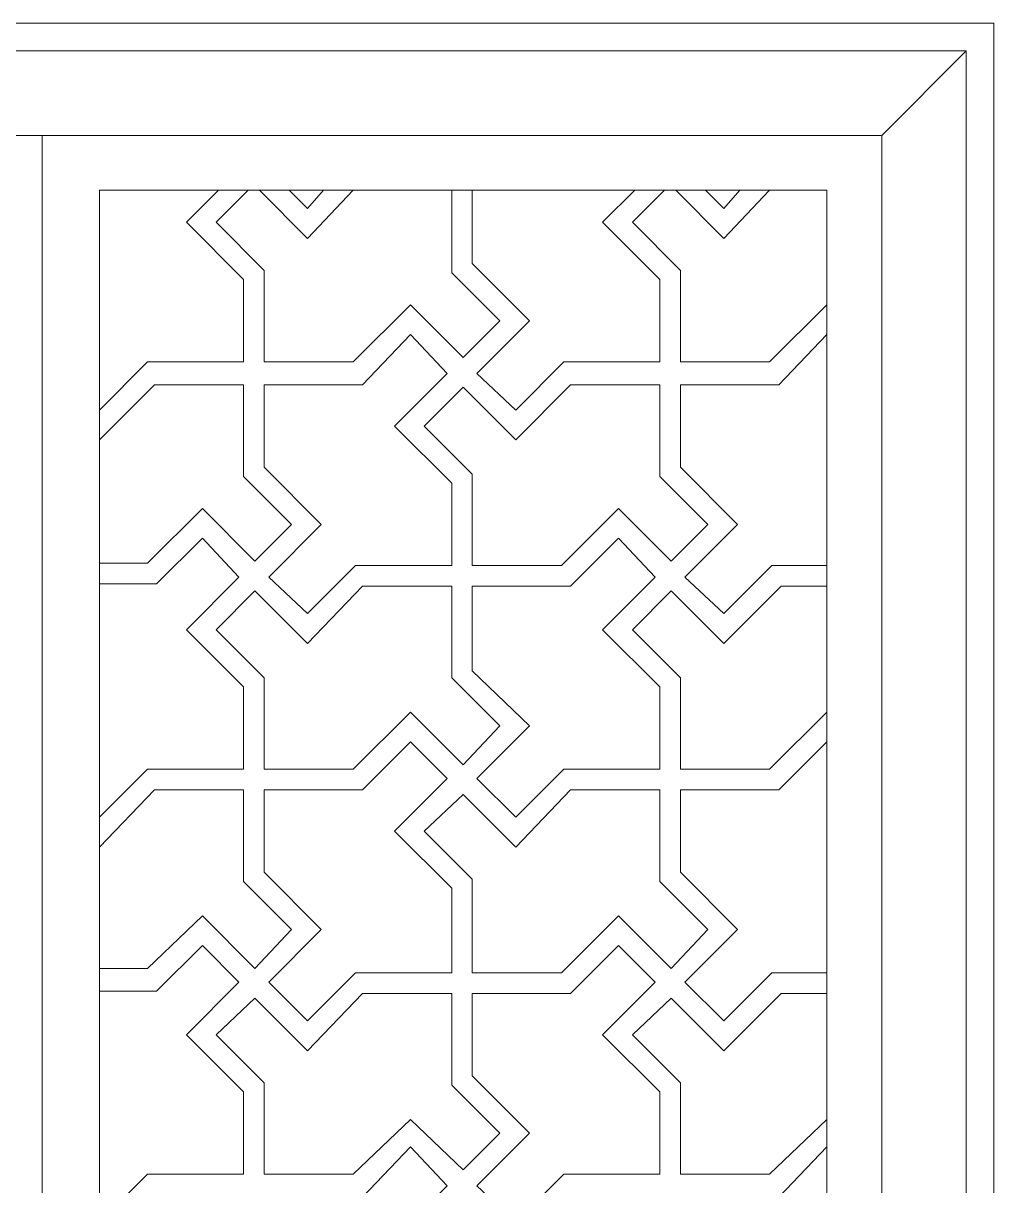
# Model space of a CAD drawing. Header units: centimetres. Extents: x -7.3 to 12.2, y -11.6 to 12.2.
# Drawn here: x 2.27 to 12.2, y 0.33 to 12.22 of the extents above; entities that cross this region are included whole.
import ezdxf

# ---------------------------------------------------------------- set-up
doc = ezdxf.new("R2010")
doc.units = ezdxf.units.CM
doc.header["$MEASUREMENT"] = 0
doc.layers.add('layer 1', color=7, linetype='Continuous')

msp = doc.modelspace()

# ---------------------------------------------------------------- linework, layer by layer
at = {"layer": 'layer 1', "color": 250, "lineweight": 0}
for points, knots in [([(-7.27422, 12.21956), (-7.27422, 12.21956), (12.20166, 12.21956), (12.20166, 12.21956), (12.20166, 12.21956), (12.20166, 12.21956), (12.20166, -11.56361), (12.20166, -11.56361), (12.20166, -11.56361), (12.20166, -11.56361), (-7.27422, -11.56361), (-7.27422, -11.56361), (-7.27422, -11.56361), (-7.27422, -11.56361), (-7.27422, 12.21956), (-7.27422, 12.21956)], [0, 0, 0, 0, 0.25, 0.25, 0.25, 0.25, 0.5, 0.5, 0.5, 0.5, 0.75, 0.75, 0.75, 0.75, 1, 1, 1, 1]), ([(-6.99327, 11.9386), (-6.99327, 11.9386), (11.92071, 11.9386), (11.92071, 11.9386), (11.92071, 11.9386), (11.92071, 11.9386), (11.92071, -11.28266), (11.92071, -11.28266), (11.92071, -11.28266), (11.92071, -11.28266), (-6.99327, -11.28266), (-6.99327, -11.28266), (-6.99327, -11.28266), (-6.99327, -11.28266), (-6.99327, 11.9386), (-6.99327, 11.9386)], [0, 0, 0, 0, 0.25, 0.25, 0.25, 0.25, 0.5, 0.5, 0.5, 0.5, 0.75, 0.75, 0.75, 0.75, 1, 1, 1, 1]), ([(-6.12724, 11.07257), (-6.12724, 11.07257), (11.05468, 11.07257), (11.05468, 11.07257), (11.05468, 11.07257), (11.05468, 11.07257), (11.05468, -10.41663), (11.05468, -10.41663), (11.05468, -10.41663), (11.05468, -10.41663), (-6.12724, -10.41663), (-6.12724, -10.41663), (-6.12724, -10.41663), (-6.12724, -10.41663), (-6.12724, 11.07257), (-6.12724, 11.07257)], [0, 0, 0, 0, 0.25, 0.25, 0.25, 0.25, 0.5, 0.5, 0.5, 0.5, 0.75, 0.75, 0.75, 0.75, 1, 1, 1, 1]), ([(3.04894, -9.85472), (3.04894, -9.85472), (3.04894, 10.51066), (3.04894, 10.51066), (3.04894, 10.51066), (3.04894, 10.51066), (10.49307, 10.51066), (10.49307, 10.51066), (10.49307, 10.51066), (10.49307, 10.51066), (10.49307, -9.85472), (10.49307, -9.85472), (10.49307, -9.85472), (10.49307, -9.85472), (3.04894, -9.85472), (3.04894, -9.85472)], [0, 0, 0, 0, 0.25, 0.25, 0.25, 0.25, 0.5, 0.5, 0.5, 0.5, 0.75, 0.75, 0.75, 0.75, 1, 1, 1, 1]), ([(3.04894, 8.26332), (3.04894, 8.26332), (3.54046, 8.75514), (3.54046, 8.75514), (3.54046, 8.75514), (3.54046, 8.75514), (4.52381, 8.75514), (4.52381, 8.75514), (4.52381, 8.75514), (4.52381, 8.75514), (4.52381, 9.59771), (4.52381, 9.59771), (4.52381, 9.59771), (4.52381, 9.59771), (3.93844, 10.18308), (3.93844, 10.18308), (3.93844, 10.18308), (3.93844, 10.18308), (4.26632, 10.51066), (4.26632, 10.51066)], [0, 0, 0, 0, 0.2, 0.2, 0.2, 0.2, 0.4, 0.4, 0.4, 0.4, 0.6, 0.6, 0.6, 0.6, 0.8, 0.8, 0.8, 0.8, 1, 1, 1, 1]), ([(4.57044, 10.51066), (4.57044, 10.51066), (4.24285, 10.18308), (4.24285, 10.18308), (4.24285, 10.18308), (4.24285, 10.18308), (4.73438, 9.69126), (4.73438, 9.69126), (4.73438, 9.69126), (4.73438, 9.69126), (4.73438, 8.75514), (4.73438, 8.75514), (4.73438, 8.75514), (4.73438, 8.75514), (5.64733, 8.75514), (5.64733, 8.75514), (5.64733, 8.75514), (5.64733, 8.75514), (6.23271, 9.34021), (6.23271, 9.34021), (6.23271, 9.34021), (6.23271, 9.34021), (6.77085, 8.80177), (6.77085, 8.80177), (6.77085, 8.80177), (6.77085, 8.80177), (7.14536, 9.17627), (7.14536, 9.17627), (7.14536, 9.17627), (7.14536, 9.17627), (6.65384, 9.6681), (6.65384, 9.6681), (6.65384, 9.6681), (6.65384, 9.6681), (6.65384, 10.51066), (6.65384, 10.51066)], [0, 0, 0, 0, 0.11111111, 0.11111111, 0.11111111, 0.11111111, 0.22222222, 0.22222222, 0.22222222, 0.22222222, 0.33333333, 0.33333333, 0.33333333, 0.33333333, 0.44444444, 0.44444444, 0.44444444, 0.44444444, 0.55555556, 0.55555556, 0.55555556, 0.55555556, 0.66666667, 0.66666667, 0.66666667, 0.66666667, 0.77777778, 0.77777778, 0.77777778, 0.77777778, 0.88888889, 0.88888889, 0.88888889, 0.88888889, 1, 1, 1, 1]), ([(5.64733, 10.51066), (5.64733, 10.51066), (5.17927, 10.01914), (5.17927, 10.01914), (5.17927, 10.01914), (5.17927, 10.01914), (4.68775, 10.51066), (4.68775, 10.51066)], [0, 0, 0, 0, 0.5, 0.5, 0.5, 0.5, 1, 1, 1, 1]), ([(4.99187, 10.51066), (4.99187, 10.51066), (5.17927, 10.32326), (5.17927, 10.32326), (5.17927, 10.32326), (5.17927, 10.32326), (5.34291, 10.51066), (5.34291, 10.51066)], [0, 0, 0, 0, 0.5, 0.5, 0.5, 0.5, 1, 1, 1, 1]), ([(8.52668, 10.51066), (8.52668, 10.51066), (8.19879, 10.18308), (8.19879, 10.18308), (8.19879, 10.18308), (8.19879, 10.18308), (8.78417, 9.59771), (8.78417, 9.59771), (8.78417, 9.59771), (8.78417, 9.59771), (8.78417, 8.75514), (8.78417, 8.75514), (8.78417, 8.75514), (8.78417, 8.75514), (7.80082, 8.75514), (7.80082, 8.75514), (7.80082, 8.75514), (7.80082, 8.75514), (7.3093, 8.26332), (7.3093, 8.26332), (7.3093, 8.26332), (7.3093, 8.26332), (6.91133, 8.63813), (6.91133, 8.63813), (6.91133, 8.63813), (6.91133, 8.63813), (7.44978, 9.17627), (7.44978, 9.17627), (7.44978, 9.17627), (7.44978, 9.17627), (6.86471, 9.76165), (6.86471, 9.76165), (6.86471, 9.76165), (6.86471, 9.76165), (6.86471, 10.51066), (6.86471, 10.51066)], [0, 0, 0, 0, 0.11111111, 0.11111111, 0.11111111, 0.11111111, 0.22222222, 0.22222222, 0.22222222, 0.22222222, 0.33333333, 0.33333333, 0.33333333, 0.33333333, 0.44444444, 0.44444444, 0.44444444, 0.44444444, 0.55555556, 0.55555556, 0.55555556, 0.55555556, 0.66666667, 0.66666667, 0.66666667, 0.66666667, 0.77777778, 0.77777778, 0.77777778, 0.77777778, 0.88888889, 0.88888889, 0.88888889, 0.88888889, 1, 1, 1, 1]), ([(10.49307, 9.34021), (10.49307, 9.34021), (9.90769, 8.75514), (9.90769, 8.75514), (9.90769, 8.75514), (9.90769, 8.75514), (8.99474, 8.75514), (8.99474, 8.75514), (8.99474, 8.75514), (8.99474, 8.75514), (8.99474, 9.69126), (8.99474, 9.69126), (8.99474, 9.69126), (8.99474, 9.69126), (8.50321, 10.18308), (8.50321, 10.18308), (8.50321, 10.18308), (8.50321, 10.18308), (8.83079, 10.51066), (8.83079, 10.51066)], [0, 0, 0, 0, 0.2, 0.2, 0.2, 0.2, 0.4, 0.4, 0.4, 0.4, 0.6, 0.6, 0.6, 0.6, 0.8, 0.8, 0.8, 0.8, 1, 1, 1, 1]), ([(8.94811, 10.51066), (8.94811, 10.51066), (9.43963, 10.01914), (9.43963, 10.01914), (9.43963, 10.01914), (9.43963, 10.01914), (9.90769, 10.51066), (9.90769, 10.51066)], [0, 0, 0, 0, 0.5, 0.5, 0.5, 0.5, 1, 1, 1, 1]), ([(9.60327, 10.51066), (9.60327, 10.51066), (9.43963, 10.32326), (9.43963, 10.32326), (9.43963, 10.32326), (9.43963, 10.32326), (9.25223, 10.51066), (9.25223, 10.51066)], [0, 0, 0, 0, 0.5, 0.5, 0.5, 0.5, 1, 1, 1, 1]), ([(5.67079, 6.67174), (5.67079, 6.67174), (6.65384, 6.67174), (6.65384, 6.67174), (6.65384, 6.67174), (6.65384, 6.67174), (6.65384, 7.5143), (6.65384, 7.5143), (6.65384, 7.5143), (6.65384, 7.5143), (6.06877, 8.09968), (6.06877, 8.09968), (6.06877, 8.09968), (6.06877, 8.09968), (6.60721, 8.63813), (6.60721, 8.63813), (6.60721, 8.63813), (6.60721, 8.63813), (6.23271, 9.03579), (6.23271, 9.03579), (6.23271, 9.03579), (6.23271, 9.03579), (5.74088, 8.52081), (5.74088, 8.52081), (5.74088, 8.52081), (5.74088, 8.52081), (4.73438, 8.52081), (4.73438, 8.52081), (4.73438, 8.52081), (4.73438, 8.52081), (4.73438, 7.67824), (4.73438, 7.67824), (4.73438, 7.67824), (4.73438, 7.67824), (5.31975, 7.09287), (5.31975, 7.09287), (5.31975, 7.09287), (5.31975, 7.09287), (4.7813, 6.55472), (4.7813, 6.55472), (4.7813, 6.55472), (4.7813, 6.55472), (5.17927, 6.18021), (5.17927, 6.18021), (5.17927, 6.18021), (5.17927, 6.18021), (5.67079, 6.67174), (5.67079, 6.67174)], [0, 0, 0, 0, 0.08333333, 0.08333333, 0.08333333, 0.08333333, 0.16666667, 0.16666667, 0.16666667, 0.16666667, 0.25, 0.25, 0.25, 0.25, 0.33333333, 0.33333333, 0.33333333, 0.33333333, 0.41666667, 0.41666667, 0.41666667, 0.41666667, 0.5, 0.5, 0.5, 0.5, 0.58333333, 0.58333333, 0.58333333, 0.58333333, 0.66666667, 0.66666667, 0.66666667, 0.66666667, 0.75, 0.75, 0.75, 0.75, 0.83333333, 0.83333333, 0.83333333, 0.83333333, 0.91666667, 0.91666667, 0.91666667, 0.91666667, 1, 1, 1, 1]), ([(10.49307, 9.03579), (10.49307, 9.03579), (10.00124, 8.52081), (10.00124, 8.52081), (10.00124, 8.52081), (10.00124, 8.52081), (8.99474, 8.52081), (8.99474, 8.52081), (8.99474, 8.52081), (8.99474, 8.52081), (8.99474, 7.67824), (8.99474, 7.67824), (8.99474, 7.67824), (8.99474, 7.67824), (9.58011, 7.09287), (9.58011, 7.09287), (9.58011, 7.09287), (9.58011, 7.09287), (9.04166, 6.55472), (9.04166, 6.55472), (9.04166, 6.55472), (9.04166, 6.55472), (9.43963, 6.18021), (9.43963, 6.18021), (9.43963, 6.18021), (9.43963, 6.18021), (9.93115, 6.67174), (9.93115, 6.67174), (9.93115, 6.67174), (9.93115, 6.67174), (10.49307, 6.67174), (10.49307, 6.67174)], [0, 0, 0, 0, 0.125, 0.125, 0.125, 0.125, 0.25, 0.25, 0.25, 0.25, 0.375, 0.375, 0.375, 0.375, 0.5, 0.5, 0.5, 0.5, 0.625, 0.625, 0.625, 0.625, 0.75, 0.75, 0.75, 0.75, 0.875, 0.875, 0.875, 0.875, 1, 1, 1, 1]), ([(3.04894, 6.6952), (3.04894, 6.6952), (3.54046, 6.6952), (3.54046, 6.6952), (3.54046, 6.6952), (3.54046, 6.6952), (4.10238, 7.25681), (4.10238, 7.25681), (4.10238, 7.25681), (4.10238, 7.25681), (4.64082, 6.71836), (4.64082, 6.71836), (4.64082, 6.71836), (4.64082, 6.71836), (5.01533, 7.09287), (5.01533, 7.09287), (5.01533, 7.09287), (5.01533, 7.09287), (4.52381, 7.58469), (4.52381, 7.58469), (4.52381, 7.58469), (4.52381, 7.58469), (4.52381, 8.52081), (4.52381, 8.52081), (4.52381, 8.52081), (4.52381, 8.52081), (3.61085, 8.52081), (3.61085, 8.52081), (3.61085, 8.52081), (3.61085, 8.52081), (3.04894, 7.9592), (3.04894, 7.9592)], [0, 0, 0, 0, 0.125, 0.125, 0.125, 0.125, 0.25, 0.25, 0.25, 0.25, 0.375, 0.375, 0.375, 0.375, 0.5, 0.5, 0.5, 0.5, 0.625, 0.625, 0.625, 0.625, 0.75, 0.75, 0.75, 0.75, 0.875, 0.875, 0.875, 0.875, 1, 1, 1, 1]), ([(8.78417, 7.58469), (8.78417, 7.58469), (9.27569, 7.09287), (9.27569, 7.09287), (9.27569, 7.09287), (9.27569, 7.09287), (8.90118, 6.71836), (8.90118, 6.71836), (8.90118, 6.71836), (8.90118, 6.71836), (8.36274, 7.25681), (8.36274, 7.25681), (8.36274, 7.25681), (8.36274, 7.25681), (7.77766, 6.67174), (7.77766, 6.67174), (7.77766, 6.67174), (7.77766, 6.67174), (6.86471, 6.67174), (6.86471, 6.67174), (6.86471, 6.67174), (6.86471, 6.67174), (6.86471, 7.60785), (6.86471, 7.60785), (6.86471, 7.60785), (6.86471, 7.60785), (6.37288, 8.09968), (6.37288, 8.09968), (6.37288, 8.09968), (6.37288, 8.09968), (6.77085, 8.49765), (6.77085, 8.49765), (6.77085, 8.49765), (6.77085, 8.49765), (7.3093, 7.9592), (7.3093, 7.9592), (7.3093, 7.9592), (7.3093, 7.9592), (7.87121, 8.52081), (7.87121, 8.52081), (7.87121, 8.52081), (7.87121, 8.52081), (8.78417, 8.52081), (8.78417, 8.52081), (8.78417, 8.52081), (8.78417, 8.52081), (8.78417, 7.58469), (8.78417, 7.58469)], [0, 0, 0, 0, 0.08333333, 0.08333333, 0.08333333, 0.08333333, 0.16666667, 0.16666667, 0.16666667, 0.16666667, 0.25, 0.25, 0.25, 0.25, 0.33333333, 0.33333333, 0.33333333, 0.33333333, 0.41666667, 0.41666667, 0.41666667, 0.41666667, 0.5, 0.5, 0.5, 0.5, 0.58333333, 0.58333333, 0.58333333, 0.58333333, 0.66666667, 0.66666667, 0.66666667, 0.66666667, 0.75, 0.75, 0.75, 0.75, 0.83333333, 0.83333333, 0.83333333, 0.83333333, 0.91666667, 0.91666667, 0.91666667, 0.91666667, 1, 1, 1, 1]), ([(3.04894, 4.09681), (3.04894, 4.09681), (3.54046, 4.58833), (3.54046, 4.58833), (3.54046, 4.58833), (3.54046, 4.58833), (4.52381, 4.58833), (4.52381, 4.58833), (4.52381, 4.58833), (4.52381, 4.58833), (4.52381, 5.4309), (4.52381, 5.4309), (4.52381, 5.4309), (4.52381, 5.4309), (3.93844, 6.01627), (3.93844, 6.01627), (3.93844, 6.01627), (3.93844, 6.01627), (4.47688, 6.55472), (4.47688, 6.55472), (4.47688, 6.55472), (4.47688, 6.55472), (4.10238, 6.95269), (4.10238, 6.95269), (4.10238, 6.95269), (4.10238, 6.95269), (3.63432, 6.48433), (3.63432, 6.48433), (3.63432, 6.48433), (3.63432, 6.48433), (3.04894, 6.48433), (3.04894, 6.48433)], [0, 0, 0, 0, 0.125, 0.125, 0.125, 0.125, 0.25, 0.25, 0.25, 0.25, 0.375, 0.375, 0.375, 0.375, 0.5, 0.5, 0.5, 0.5, 0.625, 0.625, 0.625, 0.625, 0.75, 0.75, 0.75, 0.75, 0.875, 0.875, 0.875, 0.875, 1, 1, 1, 1]), ([(7.44978, 5.03293), (7.44978, 5.03293), (6.91133, 4.49478), (6.91133, 4.49478), (6.91133, 4.49478), (6.91133, 4.49478), (7.3093, 4.09681), (7.3093, 4.09681), (7.3093, 4.09681), (7.3093, 4.09681), (7.80082, 4.58833), (7.80082, 4.58833), (7.80082, 4.58833), (7.80082, 4.58833), (8.78417, 4.58833), (8.78417, 4.58833), (8.78417, 4.58833), (8.78417, 4.58833), (8.78417, 5.4309), (8.78417, 5.4309), (8.78417, 5.4309), (8.78417, 5.4309), (8.19879, 6.01627), (8.19879, 6.01627), (8.19879, 6.01627), (8.19879, 6.01627), (8.73724, 6.55472), (8.73724, 6.55472), (8.73724, 6.55472), (8.73724, 6.55472), (8.36274, 6.95269), (8.36274, 6.95269), (8.36274, 6.95269), (8.36274, 6.95269), (7.87121, 6.46087), (7.87121, 6.46087), (7.87121, 6.46087), (7.87121, 6.46087), (6.86471, 6.46087), (6.86471, 6.46087), (6.86471, 6.46087), (6.86471, 6.46087), (6.86471, 5.59484), (6.86471, 5.59484), (6.86471, 5.59484), (6.86471, 5.59484), (7.44978, 5.03293), (7.44978, 5.03293)], [0, 0, 0, 0, 0.08333333, 0.08333333, 0.08333333, 0.08333333, 0.16666667, 0.16666667, 0.16666667, 0.16666667, 0.25, 0.25, 0.25, 0.25, 0.33333333, 0.33333333, 0.33333333, 0.33333333, 0.41666667, 0.41666667, 0.41666667, 0.41666667, 0.5, 0.5, 0.5, 0.5, 0.58333333, 0.58333333, 0.58333333, 0.58333333, 0.66666667, 0.66666667, 0.66666667, 0.66666667, 0.75, 0.75, 0.75, 0.75, 0.83333333, 0.83333333, 0.83333333, 0.83333333, 0.91666667, 0.91666667, 0.91666667, 0.91666667, 1, 1, 1, 1]), ([(4.73438, 5.52475), (4.73438, 5.52475), (4.73438, 4.58833), (4.73438, 4.58833), (4.73438, 4.58833), (4.73438, 4.58833), (5.64733, 4.58833), (5.64733, 4.58833), (5.64733, 4.58833), (5.64733, 4.58833), (6.23271, 5.17341), (6.23271, 5.17341), (6.23271, 5.17341), (6.23271, 5.17341), (6.77085, 4.63526), (6.77085, 4.63526), (6.77085, 4.63526), (6.77085, 4.63526), (7.14536, 5.03293), (7.14536, 5.03293), (7.14536, 5.03293), (7.14536, 5.03293), (6.65384, 5.52475), (6.65384, 5.52475), (6.65384, 5.52475), (6.65384, 5.52475), (6.65384, 6.46087), (6.65384, 6.46087), (6.65384, 6.46087), (6.65384, 6.46087), (5.74088, 6.46087), (5.74088, 6.46087), (5.74088, 6.46087), (5.74088, 6.46087), (5.17927, 5.8758), (5.17927, 5.8758), (5.17927, 5.8758), (5.17927, 5.8758), (4.64082, 6.41424), (4.64082, 6.41424), (4.64082, 6.41424), (4.64082, 6.41424), (4.24285, 6.01627), (4.24285, 6.01627), (4.24285, 6.01627), (4.24285, 6.01627), (4.73438, 5.52475), (4.73438, 5.52475)], [0, 0, 0, 0, 0.08333333, 0.08333333, 0.08333333, 0.08333333, 0.16666667, 0.16666667, 0.16666667, 0.16666667, 0.25, 0.25, 0.25, 0.25, 0.33333333, 0.33333333, 0.33333333, 0.33333333, 0.41666667, 0.41666667, 0.41666667, 0.41666667, 0.5, 0.5, 0.5, 0.5, 0.58333333, 0.58333333, 0.58333333, 0.58333333, 0.66666667, 0.66666667, 0.66666667, 0.66666667, 0.75, 0.75, 0.75, 0.75, 0.83333333, 0.83333333, 0.83333333, 0.83333333, 0.91666667, 0.91666667, 0.91666667, 0.91666667, 1, 1, 1, 1]), ([(10.49307, 5.17341), (10.49307, 5.17341), (9.90769, 4.58833), (9.90769, 4.58833), (9.90769, 4.58833), (9.90769, 4.58833), (8.99474, 4.58833), (8.99474, 4.58833), (8.99474, 4.58833), (8.99474, 4.58833), (8.99474, 5.52475), (8.99474, 5.52475), (8.99474, 5.52475), (8.99474, 5.52475), (8.50321, 6.01627), (8.50321, 6.01627), (8.50321, 6.01627), (8.50321, 6.01627), (8.90118, 6.41424), (8.90118, 6.41424), (8.90118, 6.41424), (8.90118, 6.41424), (9.43963, 5.8758), (9.43963, 5.8758), (9.43963, 5.8758), (9.43963, 5.8758), (10.02471, 6.46087), (10.02471, 6.46087), (10.02471, 6.46087), (10.02471, 6.46087), (10.49307, 6.46087), (10.49307, 6.46087)], [0, 0, 0, 0, 0.125, 0.125, 0.125, 0.125, 0.25, 0.25, 0.25, 0.25, 0.375, 0.375, 0.375, 0.375, 0.5, 0.5, 0.5, 0.5, 0.625, 0.625, 0.625, 0.625, 0.75, 0.75, 0.75, 0.75, 0.875, 0.875, 0.875, 0.875, 1, 1, 1, 1]), ([(6.60721, 4.49478), (6.60721, 4.49478), (6.06877, 3.95633), (6.06877, 3.95633), (6.06877, 3.95633), (6.06877, 3.95633), (6.65384, 3.37096), (6.65384, 3.37096), (6.65384, 3.37096), (6.65384, 3.37096), (6.65384, 2.50493), (6.65384, 2.50493), (6.65384, 2.50493), (6.65384, 2.50493), (5.67079, 2.50493), (5.67079, 2.50493), (5.67079, 2.50493), (5.67079, 2.50493), (5.17927, 2.01341), (5.17927, 2.01341), (5.17927, 2.01341), (5.17927, 2.01341), (4.7813, 2.41138), (4.7813, 2.41138), (4.7813, 2.41138), (4.7813, 2.41138), (5.31975, 2.94982), (5.31975, 2.94982), (5.31975, 2.94982), (5.31975, 2.94982), (4.73438, 3.5349), (4.73438, 3.5349), (4.73438, 3.5349), (4.73438, 3.5349), (4.73438, 4.37777), (4.73438, 4.37777), (4.73438, 4.37777), (4.73438, 4.37777), (5.74088, 4.37777), (5.74088, 4.37777), (5.74088, 4.37777), (5.74088, 4.37777), (6.23271, 4.86929), (6.23271, 4.86929), (6.23271, 4.86929), (6.23271, 4.86929), (6.60721, 4.49478), (6.60721, 4.49478)], [0, 0, 0, 0, 0.08333333, 0.08333333, 0.08333333, 0.08333333, 0.16666667, 0.16666667, 0.16666667, 0.16666667, 0.25, 0.25, 0.25, 0.25, 0.33333333, 0.33333333, 0.33333333, 0.33333333, 0.41666667, 0.41666667, 0.41666667, 0.41666667, 0.5, 0.5, 0.5, 0.5, 0.58333333, 0.58333333, 0.58333333, 0.58333333, 0.66666667, 0.66666667, 0.66666667, 0.66666667, 0.75, 0.75, 0.75, 0.75, 0.83333333, 0.83333333, 0.83333333, 0.83333333, 0.91666667, 0.91666667, 0.91666667, 0.91666667, 1, 1, 1, 1]), ([(10.49307, 2.50493), (10.49307, 2.50493), (9.93115, 2.50493), (9.93115, 2.50493), (9.93115, 2.50493), (9.93115, 2.50493), (9.43963, 2.01341), (9.43963, 2.01341), (9.43963, 2.01341), (9.43963, 2.01341), (9.04166, 2.41138), (9.04166, 2.41138), (9.04166, 2.41138), (9.04166, 2.41138), (9.58011, 2.94982), (9.58011, 2.94982), (9.58011, 2.94982), (9.58011, 2.94982), (8.99474, 3.5349), (8.99474, 3.5349), (8.99474, 3.5349), (8.99474, 3.5349), (8.99474, 4.37777), (8.99474, 4.37777), (8.99474, 4.37777), (8.99474, 4.37777), (10.00124, 4.37777), (10.00124, 4.37777), (10.00124, 4.37777), (10.00124, 4.37777), (10.49307, 4.86929), (10.49307, 4.86929)], [0, 0, 0, 0, 0.125, 0.125, 0.125, 0.125, 0.25, 0.25, 0.25, 0.25, 0.375, 0.375, 0.375, 0.375, 0.5, 0.5, 0.5, 0.5, 0.625, 0.625, 0.625, 0.625, 0.75, 0.75, 0.75, 0.75, 0.875, 0.875, 0.875, 0.875, 1, 1, 1, 1]), ([(3.04894, 2.55185), (3.04894, 2.55185), (3.54046, 2.55185), (3.54046, 2.55185), (3.54046, 2.55185), (3.54046, 2.55185), (4.10238, 3.09), (4.10238, 3.09), (4.10238, 3.09), (4.10238, 3.09), (4.64082, 2.55185), (4.64082, 2.55185), (4.64082, 2.55185), (4.64082, 2.55185), (5.01533, 2.94982), (5.01533, 2.94982), (5.01533, 2.94982), (5.01533, 2.94982), (4.52381, 3.44135), (4.52381, 3.44135), (4.52381, 3.44135), (4.52381, 3.44135), (4.52381, 4.37777), (4.52381, 4.37777), (4.52381, 4.37777), (4.52381, 4.37777), (3.61085, 4.37777), (3.61085, 4.37777), (3.61085, 4.37777), (3.61085, 4.37777), (3.04894, 3.79239), (3.04894, 3.79239)], [0, 0, 0, 0, 0.125, 0.125, 0.125, 0.125, 0.25, 0.25, 0.25, 0.25, 0.375, 0.375, 0.375, 0.375, 0.5, 0.5, 0.5, 0.5, 0.625, 0.625, 0.625, 0.625, 0.75, 0.75, 0.75, 0.75, 0.875, 0.875, 0.875, 0.875, 1, 1, 1, 1]), ([(8.90118, 2.55185), (8.90118, 2.55185), (8.36274, 3.09), (8.36274, 3.09), (8.36274, 3.09), (8.36274, 3.09), (7.77766, 2.50493), (7.77766, 2.50493), (7.77766, 2.50493), (7.77766, 2.50493), (6.86471, 2.50493), (6.86471, 2.50493), (6.86471, 2.50493), (6.86471, 2.50493), (6.86471, 3.46481), (6.86471, 3.46481), (6.86471, 3.46481), (6.86471, 3.46481), (6.37288, 3.95633), (6.37288, 3.95633), (6.37288, 3.95633), (6.37288, 3.95633), (6.77085, 4.33084), (6.77085, 4.33084), (6.77085, 4.33084), (6.77085, 4.33084), (7.3093, 3.79239), (7.3093, 3.79239), (7.3093, 3.79239), (7.3093, 3.79239), (7.87121, 4.37777), (7.87121, 4.37777), (7.87121, 4.37777), (7.87121, 4.37777), (8.78417, 4.37777), (8.78417, 4.37777), (8.78417, 4.37777), (8.78417, 4.37777), (8.78417, 3.44135), (8.78417, 3.44135), (8.78417, 3.44135), (8.78417, 3.44135), (9.27569, 2.94982), (9.27569, 2.94982), (9.27569, 2.94982), (9.27569, 2.94982), (8.90118, 2.55185), (8.90118, 2.55185)], [0, 0, 0, 0, 0.08333333, 0.08333333, 0.08333333, 0.08333333, 0.16666667, 0.16666667, 0.16666667, 0.16666667, 0.25, 0.25, 0.25, 0.25, 0.33333333, 0.33333333, 0.33333333, 0.33333333, 0.41666667, 0.41666667, 0.41666667, 0.41666667, 0.5, 0.5, 0.5, 0.5, 0.58333333, 0.58333333, 0.58333333, 0.58333333, 0.66666667, 0.66666667, 0.66666667, 0.66666667, 0.75, 0.75, 0.75, 0.75, 0.83333333, 0.83333333, 0.83333333, 0.83333333, 0.91666667, 0.91666667, 0.91666667, 0.91666667, 1, 1, 1, 1]), ([(3.04894, 2.31752), (3.04894, 2.31752), (3.63432, 2.31752), (3.63432, 2.31752), (3.63432, 2.31752), (3.63432, 2.31752), (4.10238, 2.78588), (4.10238, 2.78588), (4.10238, 2.78588), (4.10238, 2.78588), (4.47688, 2.41138), (4.47688, 2.41138), (4.47688, 2.41138), (4.47688, 2.41138), (3.93844, 1.87293), (3.93844, 1.87293), (3.93844, 1.87293), (3.93844, 1.87293), (4.52381, 1.28755), (4.52381, 1.28755), (4.52381, 1.28755), (4.52381, 1.28755), (4.52381, 0.44499), (4.52381, 0.44499), (4.52381, 0.44499), (4.52381, 0.44499), (3.54046, 0.44499), (3.54046, 0.44499), (3.54046, 0.44499), (3.54046, 0.44499), (3.04894, -0.04653), (3.04894, -0.04653)], [0, 0, 0, 0, 0.125, 0.125, 0.125, 0.125, 0.25, 0.25, 0.25, 0.25, 0.375, 0.375, 0.375, 0.375, 0.5, 0.5, 0.5, 0.5, 0.625, 0.625, 0.625, 0.625, 0.75, 0.75, 0.75, 0.75, 0.875, 0.875, 0.875, 0.875, 1, 1, 1, 1]), ([(6.86471, 2.29436), (6.86471, 2.29436), (6.86471, 1.45149), (6.86471, 1.45149), (6.86471, 1.45149), (6.86471, 1.45149), (7.44978, 0.86642), (7.44978, 0.86642), (7.44978, 0.86642), (7.44978, 0.86642), (6.91133, 0.32797), (6.91133, 0.32797), (6.91133, 0.32797), (6.91133, 0.32797), (7.3093, -0.04653), (7.3093, -0.04653), (7.3093, -0.04653), (7.3093, -0.04653), (7.80082, 0.44499), (7.80082, 0.44499), (7.80082, 0.44499), (7.80082, 0.44499), (8.78417, 0.44499), (8.78417, 0.44499), (8.78417, 0.44499), (8.78417, 0.44499), (8.78417, 1.28755), (8.78417, 1.28755), (8.78417, 1.28755), (8.78417, 1.28755), (8.19879, 1.87293), (8.19879, 1.87293), (8.19879, 1.87293), (8.19879, 1.87293), (8.73724, 2.41138), (8.73724, 2.41138), (8.73724, 2.41138), (8.73724, 2.41138), (8.36274, 2.78588), (8.36274, 2.78588), (8.36274, 2.78588), (8.36274, 2.78588), (7.87121, 2.29436), (7.87121, 2.29436), (7.87121, 2.29436), (7.87121, 2.29436), (6.86471, 2.29436), (6.86471, 2.29436)], [0, 0, 0, 0, 0.08333333, 0.08333333, 0.08333333, 0.08333333, 0.16666667, 0.16666667, 0.16666667, 0.16666667, 0.25, 0.25, 0.25, 0.25, 0.33333333, 0.33333333, 0.33333333, 0.33333333, 0.41666667, 0.41666667, 0.41666667, 0.41666667, 0.5, 0.5, 0.5, 0.5, 0.58333333, 0.58333333, 0.58333333, 0.58333333, 0.66666667, 0.66666667, 0.66666667, 0.66666667, 0.75, 0.75, 0.75, 0.75, 0.83333333, 0.83333333, 0.83333333, 0.83333333, 0.91666667, 0.91666667, 0.91666667, 0.91666667, 1, 1, 1, 1]), ([(6.65384, 1.35794), (6.65384, 1.35794), (7.14536, 0.86642), (7.14536, 0.86642), (7.14536, 0.86642), (7.14536, 0.86642), (6.77085, 0.49191), (6.77085, 0.49191), (6.77085, 0.49191), (6.77085, 0.49191), (6.23271, 1.0069), (6.23271, 1.0069), (6.23271, 1.0069), (6.23271, 1.0069), (5.64733, 0.44499), (5.64733, 0.44499), (5.64733, 0.44499), (5.64733, 0.44499), (4.73438, 0.44499), (4.73438, 0.44499), (4.73438, 0.44499), (4.73438, 0.44499), (4.73438, 1.38141), (4.73438, 1.38141), (4.73438, 1.38141), (4.73438, 1.38141), (4.24285, 1.87293), (4.24285, 1.87293), (4.24285, 1.87293), (4.24285, 1.87293), (4.64082, 2.24744), (4.64082, 2.24744), (4.64082, 2.24744), (4.64082, 2.24744), (5.17927, 1.70899), (5.17927, 1.70899), (5.17927, 1.70899), (5.17927, 1.70899), (5.74088, 2.29436), (5.74088, 2.29436), (5.74088, 2.29436), (5.74088, 2.29436), (6.65384, 2.29436), (6.65384, 2.29436), (6.65384, 2.29436), (6.65384, 2.29436), (6.65384, 1.35794), (6.65384, 1.35794)], [0, 0, 0, 0, 0.08333333, 0.08333333, 0.08333333, 0.08333333, 0.16666667, 0.16666667, 0.16666667, 0.16666667, 0.25, 0.25, 0.25, 0.25, 0.33333333, 0.33333333, 0.33333333, 0.33333333, 0.41666667, 0.41666667, 0.41666667, 0.41666667, 0.5, 0.5, 0.5, 0.5, 0.58333333, 0.58333333, 0.58333333, 0.58333333, 0.66666667, 0.66666667, 0.66666667, 0.66666667, 0.75, 0.75, 0.75, 0.75, 0.83333333, 0.83333333, 0.83333333, 0.83333333, 0.91666667, 0.91666667, 0.91666667, 0.91666667, 1, 1, 1, 1]), ([(10.49307, 2.29436), (10.49307, 2.29436), (10.02471, 2.29436), (10.02471, 2.29436), (10.02471, 2.29436), (10.02471, 2.29436), (9.43963, 1.70899), (9.43963, 1.70899), (9.43963, 1.70899), (9.43963, 1.70899), (8.90118, 2.24744), (8.90118, 2.24744), (8.90118, 2.24744), (8.90118, 2.24744), (8.50321, 1.87293), (8.50321, 1.87293), (8.50321, 1.87293), (8.50321, 1.87293), (8.99474, 1.38141), (8.99474, 1.38141), (8.99474, 1.38141), (8.99474, 1.38141), (8.99474, 0.44499), (8.99474, 0.44499), (8.99474, 0.44499), (8.99474, 0.44499), (9.90769, 0.44499), (9.90769, 0.44499), (9.90769, 0.44499), (9.90769, 0.44499), (10.49307, 1.0069), (10.49307, 1.0069)], [0, 0, 0, 0, 0.125, 0.125, 0.125, 0.125, 0.25, 0.25, 0.25, 0.25, 0.375, 0.375, 0.375, 0.375, 0.5, 0.5, 0.5, 0.5, 0.625, 0.625, 0.625, 0.625, 0.75, 0.75, 0.75, 0.75, 0.875, 0.875, 0.875, 0.875, 1, 1, 1, 1]), ([(4.73438, -0.63191), (4.73438, -0.63191), (5.31975, -1.21698), (5.31975, -1.21698), (5.31975, -1.21698), (5.31975, -1.21698), (4.7813, -1.75543), (4.7813, -1.75543), (4.7813, -1.75543), (4.7813, -1.75543), (5.17927, -2.12994), (5.17927, -2.12994), (5.17927, -2.12994), (5.17927, -2.12994), (5.67079, -1.63842), (5.67079, -1.63842), (5.67079, -1.63842), (5.67079, -1.63842), (6.65384, -1.63842), (6.65384, -1.63842), (6.65384, -1.63842), (6.65384, -1.63842), (6.65384, -0.79555), (6.65384, -0.79555), (6.65384, -0.79555), (6.65384, -0.79555), (6.06877, -0.21048), (6.06877, -0.21048), (6.06877, -0.21048), (6.06877, -0.21048), (6.60721, 0.32797), (6.60721, 0.32797), (6.60721, 0.32797), (6.60721, 0.32797), (6.23271, 0.72594), (6.23271, 0.72594), (6.23271, 0.72594), (6.23271, 0.72594), (5.74088, 0.21096), (5.74088, 0.21096), (5.74088, 0.21096), (5.74088, 0.21096), (4.73438, 0.21096), (4.73438, 0.21096), (4.73438, 0.21096), (4.73438, 0.21096), (4.73438, -0.63191), (4.73438, -0.63191)], [0, 0, 0, 0, 0.08333333, 0.08333333, 0.08333333, 0.08333333, 0.16666667, 0.16666667, 0.16666667, 0.16666667, 0.25, 0.25, 0.25, 0.25, 0.33333333, 0.33333333, 0.33333333, 0.33333333, 0.41666667, 0.41666667, 0.41666667, 0.41666667, 0.5, 0.5, 0.5, 0.5, 0.58333333, 0.58333333, 0.58333333, 0.58333333, 0.66666667, 0.66666667, 0.66666667, 0.66666667, 0.75, 0.75, 0.75, 0.75, 0.83333333, 0.83333333, 0.83333333, 0.83333333, 0.91666667, 0.91666667, 0.91666667, 0.91666667, 1, 1, 1, 1]), ([(10.49307, 0.72594), (10.49307, 0.72594), (10.00124, 0.21096), (10.00124, 0.21096), (10.00124, 0.21096), (10.00124, 0.21096), (8.99474, 0.21096), (8.99474, 0.21096), (8.99474, 0.21096), (8.99474, 0.21096), (8.99474, -0.63191), (8.99474, -0.63191), (8.99474, -0.63191), (8.99474, -0.63191), (9.58011, -1.21698), (9.58011, -1.21698), (9.58011, -1.21698), (9.58011, -1.21698), (9.04166, -1.75543), (9.04166, -1.75543), (9.04166, -1.75543), (9.04166, -1.75543), (9.43963, -2.12994), (9.43963, -2.12994), (9.43963, -2.12994), (9.43963, -2.12994), (9.93115, -1.63842), (9.93115, -1.63842), (9.93115, -1.63842), (9.93115, -1.63842), (10.49307, -1.63842), (10.49307, -1.63842)], [0, 0, 0, 0, 0.125, 0.125, 0.125, 0.125, 0.25, 0.25, 0.25, 0.25, 0.375, 0.375, 0.375, 0.375, 0.5, 0.5, 0.5, 0.5, 0.625, 0.625, 0.625, 0.625, 0.75, 0.75, 0.75, 0.75, 0.875, 0.875, 0.875, 0.875, 1, 1, 1, 1])]:
    msp.add_open_spline(points, degree=3, knots=knots, dxfattribs=at)
for points in [[(11.05468, 11.07257), (11.05468, 11.07257), (11.92071, 11.9386), (11.92071, 11.9386)], [(2.46387, 11.07257), (2.46387, 11.07257), (2.46387, -10.41663), (2.46387, -10.41663)]]:
    msp.add_open_spline(points, degree=3, dxfattribs=at)

doc.saveas('drawing.dxf')
